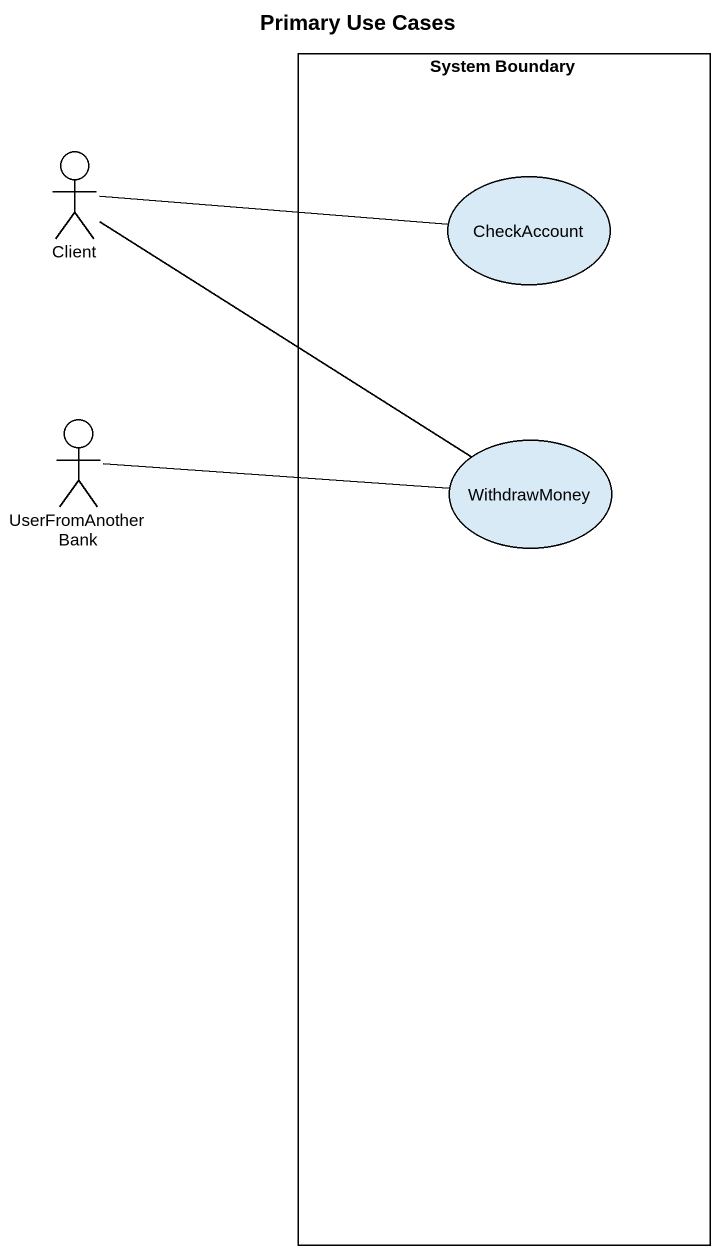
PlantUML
@startuml
title Primary Use Cases
rectangle "System Boundary" as System_Boundary {
  usecase CheckAccount
  usecase WithdrawMoney
}
actor Client
actor UserFromAnotherBank
Client -right- CheckAccount
Client -right- WithdrawMoney
UserFromAnotherBank -right- WithdrawMoney
@enduml
